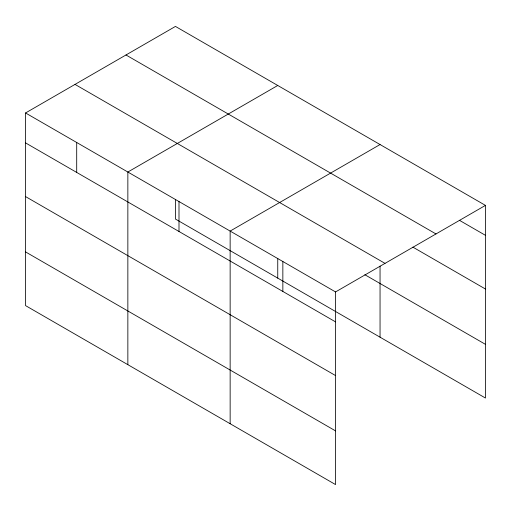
<?xml version="1.0" encoding="UTF-8"?>
<svg xmlns="http://www.w3.org/2000/svg" width="511" height="511" viewBox="0 0 511 511"><rect width="100%" height="100%" fill="white"/><g stroke="black" fill="none" stroke-linecap="round" stroke-linejoin="round"><path stroke-width="0.77" d="M335.548 375.566L335.548 291.934L25.55 112.963L25.55 305.61L335.548 484.581L335.548 375.566L25.55 196.588M175.452 199.322L175.452 219.066L485.45 398.037L485.45 205.39L175.452 26.419L25.55 112.963M277.748 85.478L127.852 172.022L127.852 364.669M380.05 144.543L230.148 231.087L230.148 423.734M335.548 291.934L485.45 205.39M459.44 220.311L485.45 235.328M125.981 54.977L435.985 233.955M412.901 247.139L485.45 289.022M75.015 84.398L385.019 263.376M364.841 274.714L485.45 344.344M25.55 142.895L335.548 321.873M25.55 251.91L335.548 430.888M380.05 266.103L380.05 337.19M282.851 261.511L282.851 291.449M277.748 258.387L277.748 278.125M178.997 201.551L178.997 231.489M76.701 142.492L76.701 172.424"/></g></svg>
